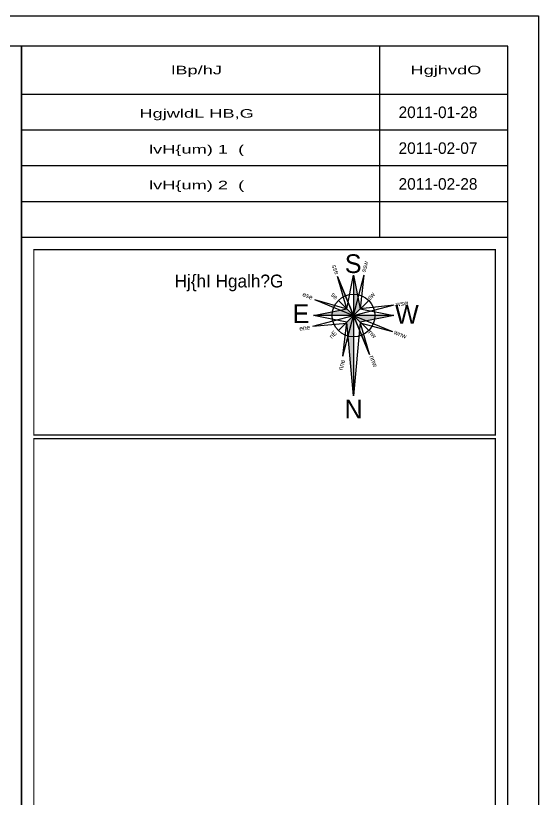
# Model space of a CAD drawing. Extents: x -730 to 2784, y 160 to 852.
# Drawn here: x -673.05 to -664.91, y 265.97 to 278.18 of the extents above; entities that cross this region are included whole.
import ezdxf
from ezdxf.enums import TextEntityAlignment as Align

# ---------------------------------------------------------------- set-up
doc = ezdxf.new("R2010")
doc.units = 0
doc.header["$MEASUREMENT"] = 0
for name, color, linetype in [('AREA', 30, 'Continuous'), ('fram', 252, 'Continuous'), ('PATHS', 21, 'Continuous'), ('Text', 42, 'Continuous'), ('WALL', 4, 'Continuous')]:
    doc.layers.add(name, color=color, linetype=linetype)
doc.styles.add('ARABY', font='sosa.shx')
doc.styles.get("Standard").update_dxf_attribs({"font": 'TIMES.TTF'})
doc.styles.add('style1', font='sosa.shx')

# ---------------------------------------------------------------- blocks, each defined once
blk = doc.blocks.new('A$C4B4E3A78')
at = {"layer": 'PATHS'}
h = blk.add_hatch(color=256, dxfattribs=at)
h.paths.add_polyline_path([(-0.334, 0, -0.044061), (-0.329, 0.059), (-0.626, 0)])
h.paths.add_polyline_path([(0, 0), (-0.103, 0.103), (-0.329, 0.059, 0.044061), (-0.334, 0)])
h.paths.add_polyline_path([(0, 0.334, -0.044061), (0.059, 0.329), (0, 0.626)])
h.paths.add_polyline_path([(0, 0), (0.103, 0.103), (0.059, 0.329, 0.044061), (0, 0.334)])
h.paths.add_polyline_path([(0.334, 0, -0.044061), (0.329, -0.059), (0.626, 0)])
h.paths.add_polyline_path([(0, 0), (0.103, -0.103), (0.329, -0.059, 0.044061), (0.334, 0)])
h.paths.add_polyline_path([(0, -0.334, -0.063049), (-0.083, -0.324), (0, -1.249)])
h.paths.add_polyline_path([(-0.083, -0.324, 0.063049), (0, -0.334), (0, 0), (-0.103, -0.103)])
at = {"layer": 'AREA', "linetype": 'ByBlock'}
for p, q in [((0.163, 0.628), (0.103, 0.103)), ((-0.103, 0.103), (-0.251, 0.606)), ((-0.606, 0.251), (-0.103, 0.103)), ((0.628, 0.163), (0.103, 0.103)), ((-0.635, -0.165), (-0.102, -0.117)), ((-0.165, -0.635), (-0.103, -0.103)), ((0.118, -0.118), (0.606, -0.251))]:
    blk.add_line(p, q, dxfattribs=at)
at = {"layer": 'PATHS', "color": 2}
for p, q in [((-0.165, -0.635), (0.165, 0.635)), ((-0.251, 0.606), (0.251, -0.606)), ((0.251, -0.606), (-0.251, 0.606)), ((-0.606, 0.251), (0.606, -0.251)), ((-0.635, -0.165), (0.635, 0.165)), ((0.249, -0.6), (0.103, -0.103))]:
    blk.add_line(p, q, dxfattribs=at)
at = {"layer": 'PATHS'}
for p, q in [((-0.103, 0.103), (0, 0.626)), ((0, 0.626), (0, -1.249)), ((0, 0.626), (0.103, 0.103)), ((0, 0), (-0.236, 0.236)), ((0, 0), (0.236, 0.236)), ((-0.626, 0), (-0.103, 0.103)), ((0.103, 0.103), (0.626, 0)), ((0.626, 0), (-0.626, 0)), ((-0.103, -0.103), (-0.626, 0)), ((0, 0), (-0.236, -0.236)), ((0, -1.249), (-0.103, -0.103)), ((0, 0), (0.236, -0.236)), ((0.103, -0.103), (0, -1.249)), ((0.626, 0), (0.103, -0.103))]:
    blk.add_line(p, q, dxfattribs=at)
blk.add_circle((0, 0), 0.334, dxfattribs=at)
at = {"layer": 'PATHS', "char_height": 0.2916, "width": 0.60625, "attachment_point": 1}
for s, insert in [('{\\fAlgerian|b0|i0|c0|p82;S}', (-0.136, 0.953)), ('{\\fAlgerian|b0|i0|c0|p82;E}', (-0.949, 0.173)), ('{\\fAlgerian|b0|i0|c0|p82;W}', (0.648, 0.162)), ('{\\fAlgerian|b0|i0|c0|p82;N}', (-0.14, -1.313))]:
    blk.add_mtext(s, dxfattribs=dict(at, insert=insert))
at = {"layer": 'PATHS', "color": 2, "char_height": 0.0729, "width": 0.15156}
for s, insert, attachment_point, rotation in [('{\\fAlgerian|b0|i0|c0|p82;sse}', (-0.276, 0.804), 1, 292.5), ('{\\fAlgerian|b0|i0|c0|p82;ssw}', (0.117, 0.687), 1, 75.4238), ('{\\fAlgerian|b0|i0|c0|p82;ese}', (-0.775, 0.372), 1, 337.5), ('{\\fAlgerian|b0|i0|c0|p82;wsw}', (0.665, 0.136), 7, 8.5552), ('{\\fAlgerian|b0|i0|c0|p82;ene}', (-0.839, -0.242), 7, 8.5552), ('{\\fAlgerian|b0|i0|c0|p82;wnw}', (0.651, -0.219), 1, 337.5), ('{\\fAlgerian|b0|i0|c0|p82;nne}', (-0.242, -0.84), 1, 75.4238), ('{\\fAlgerian|b0|i0|c0|p82;nnw}', (0.311, -0.611), 1, 292.5)]:
    blk.add_mtext(s, dxfattribs=dict(at, insert=insert, attachment_point=attachment_point, rotation=rotation))
at = {"layer": 'PATHS', "color": 5, "char_height": 0.0729, "width": 0.15156, "attachment_point": 1}
for s, insert, rotation in [('{\\fAlgerian|b0|i0|c0|p82;se}', (-0.307, 0.367), 315), ('{\\fAlgerian|b0|i0|c0|p82;sw}', (0.202, 0.284), 45), ('{\\fAlgerian|b0|i0|c0|p82;nE}', (-0.39, -0.315), 45), ('{\\fAlgerian|b0|i0|c0|p82;nw}', (0.276, -0.217), 315)]:
    blk.add_mtext(s, dxfattribs=dict(at, insert=insert, rotation=rotation))

msp = doc.modelspace()

# ---------------------------------------------------------------- linework, layer by layer
at = {"layer": 'fram'}
for p, q in [((-665.384, 277.698), (-729.43, 277.698)), ((-672.961, 277.698), (-672.961, 240.652)), ((-667.381, 277.698), (-667.381, 274.723)), ((-665.384, 240.652), (-665.384, 277.698)), ((-672.961, 276.954), (-665.384, 276.954)), ((-672.961, 276.396), (-665.384, 276.396)), ((-672.961, 275.839), (-665.384, 275.839)), ((-672.961, 275.281), (-665.384, 275.281)), ((-672.961, 274.723), (-665.384, 274.723))]:
    msp.add_line(p, q, dxfattribs=at)
for points in [[(-729.907, 278.175), (-664.907, 278.175), (-664.907, 240.175), (-729.907, 240.175)], [(-672.961, 277.698), (-729.43, 277.698), (-729.43, 240.652), (-672.961, 240.652)]]:
    msp.add_lwpolyline(points, close=True, dxfattribs=at)
at = {"layer": 'WALL', "linetype": 'Continuous', "const_width": 0.02}
for points in [[(-665.576, 274.531), (-672.769, 274.531), (-672.769, 271.643), (-665.576, 271.643)], [(-665.576, 271.586), (-672.769, 271.586), (-672.769, 251.036), (-665.576, 251.036)]]:
    msp.add_lwpolyline(points, close=True, dxfattribs=at)

# ---------------------------------------------------------------- block references
at = {"layer": 'PATHS', "linetype": 'Continuous'}
msp.add_blockref('A$C4B4E3A78', (-667.787, 273.504), dxfattribs=at)

# ---------------------------------------------------------------- texts
at = {"layer": 'Text', "style": 'ARABY', "width": 1.591542}
for s, p in [('lBp/hJ', (-670.232, 277.395)), ('HgjhvdO', (-666.347, 277.395))]:
    msp.add_text(s, height=0.1334, dxfattribs=at).set_placement(p, align=Align.TOP_CENTER)
at = {"layer": 'Text', "color": 5, "style": 'ARABY', "width": 1.591542}
for s, p in [('HgjwldL HB,G', (-670.232, 276.719)), ('lvH{um) 1  (', (-670.232, 276.161)), ('lvH{um) 2  (', (-670.232, 275.603))]:
    msp.add_text(s, height=0.1334, dxfattribs=at).set_placement(p, align=Align.TOP_CENTER)
at = {"layer": 'Text', "color": 5, "style": 'style1'}
for s, p in [('2011-01-28', (-667.085, 276.58)), ('2011-02-07', (-667.085, 276.022)), ('2011-02-28', (-667.085, 275.464))]:
    msp.add_text(s, height=0.1797, dxfattribs=at).set_placement(p)
at = {"layer": 'Text', "style": 'style1'}
msp.add_text('Hj{hI Hgalh?G', height=0.2, dxfattribs=at).set_placement((-670.576, 273.941))

doc.saveas('drawing.dxf')
